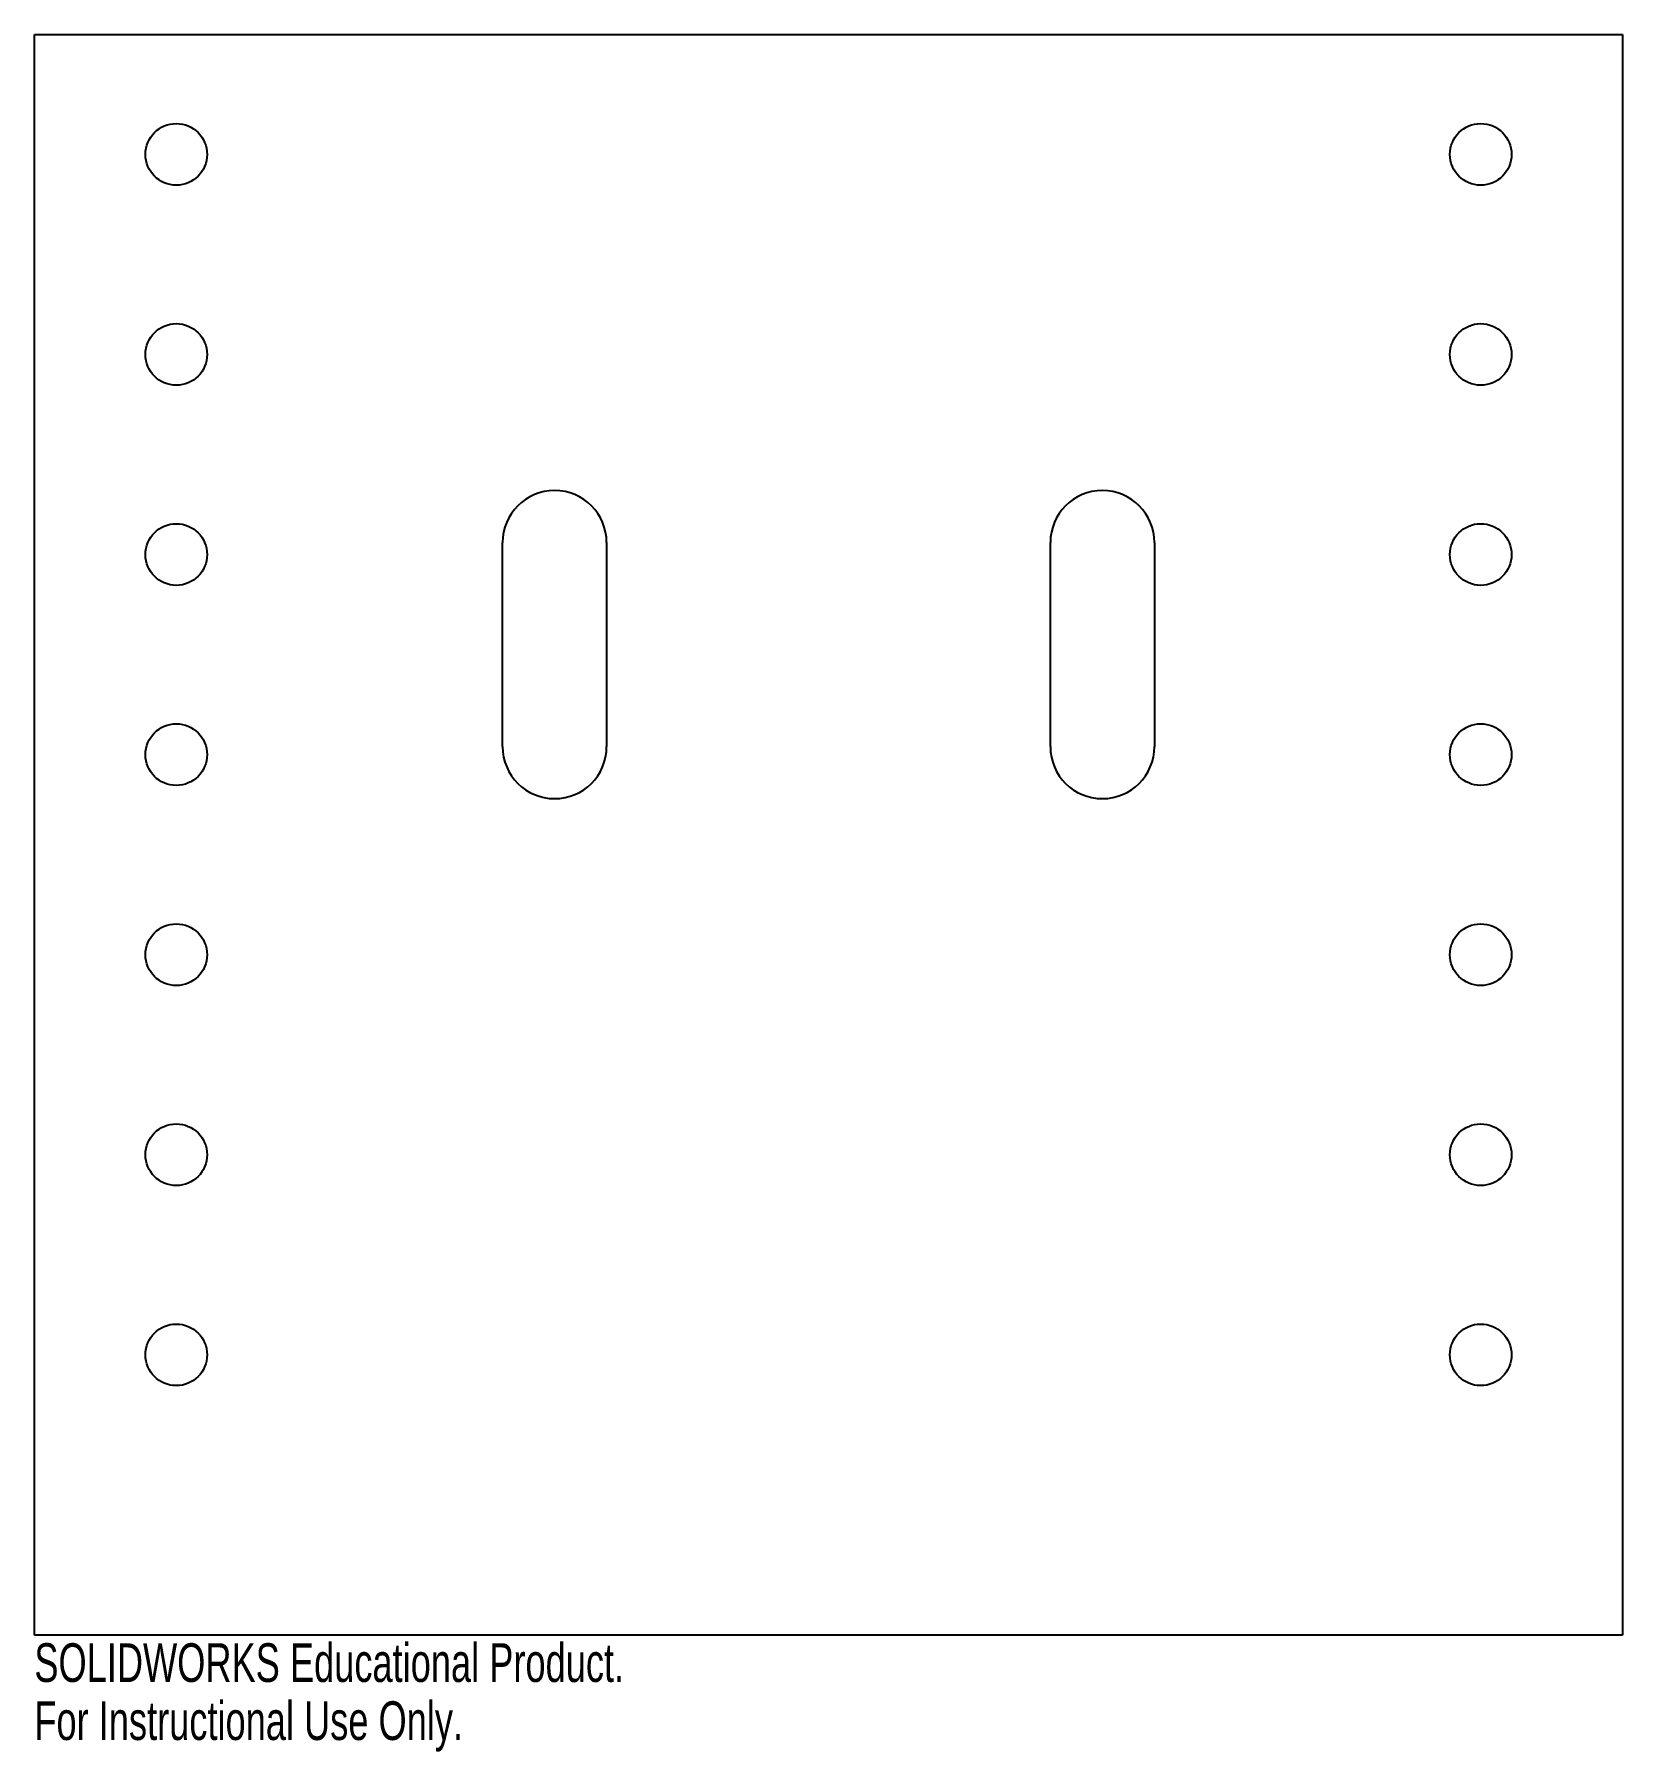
# Model space of a CAD drawing. Header units: inches. Extents: x 0.19 to 8, y 0.88 to 9.33.
import ezdxf

# ---------------------------------------------------------------- set-up
doc = ezdxf.new("R2010")
doc.units = ezdxf.units.IN
doc.header["$MEASUREMENT"] = 0
doc.styles.add('SLDTEXTSTYLE0', font='TXT', dxfattribs={"width": 0.7})

msp = doc.modelspace()

# ---------------------------------------------------------------- linework, layer by layer
at = {"color": 7, "linetype": 'Continuous', "lineweight": 25}
for p, q in [((0.1875, 9.3307), (8, 9.3307)), ((0.1875, 1.4557), (0.1875, 9.3307)), ((8, 9.3307), (8, 1.4557)), ((2.4906, 5.8268), (2.4906, 6.8307)), ((3.0025, 6.8307), (3.0025, 5.8268)), ((5.185, 5.8268), (5.185, 6.8307)), ((5.6969, 6.8307), (5.6969, 5.8268)), ((8, 1.4557), (0.1875, 1.4557))]:
    msp.add_line(p, q, dxfattribs=at)
for centre in [(0.8855, 8.7402), (7.302, 8.7402), (0.8855, 7.7559), (7.302, 7.7559), (0.8855, 6.7717), (7.302, 6.7717), (0.8855, 5.7874), (7.302, 5.7874), (0.8855, 4.8031), (7.302, 4.8031), (0.8855, 3.8189), (7.302, 3.8189), (0.8855, 2.8346), (7.302, 2.8346)]:
    msp.add_circle(centre, 0.1516, dxfattribs=at)
for centre, start, end in [((2.7466, 6.8307), 0, 180), ((5.4409, 6.8307), 0, 180), ((2.7466, 5.8268), 180, 0), ((5.4409, 5.8268), 180, 0)]:
    msp.add_arc(centre, 0.2559, start, end, dxfattribs=at)

# ---------------------------------------------------------------- texts
at = {"color": 7, "linetype": 'Continuous', "char_height": 0.1903, "attachment_point": 1, "style": 'SLDTEXTSTYLE0'}
for s, insert in [('SOLIDWORKS Educational Product.', (0.1875, 1.4156)), ('For Instructional Use Only.', (0.1875, 1.1301))]:
    msp.add_mtext(s, dxfattribs=dict(at, insert=insert))

doc.saveas('drawing.dxf')
